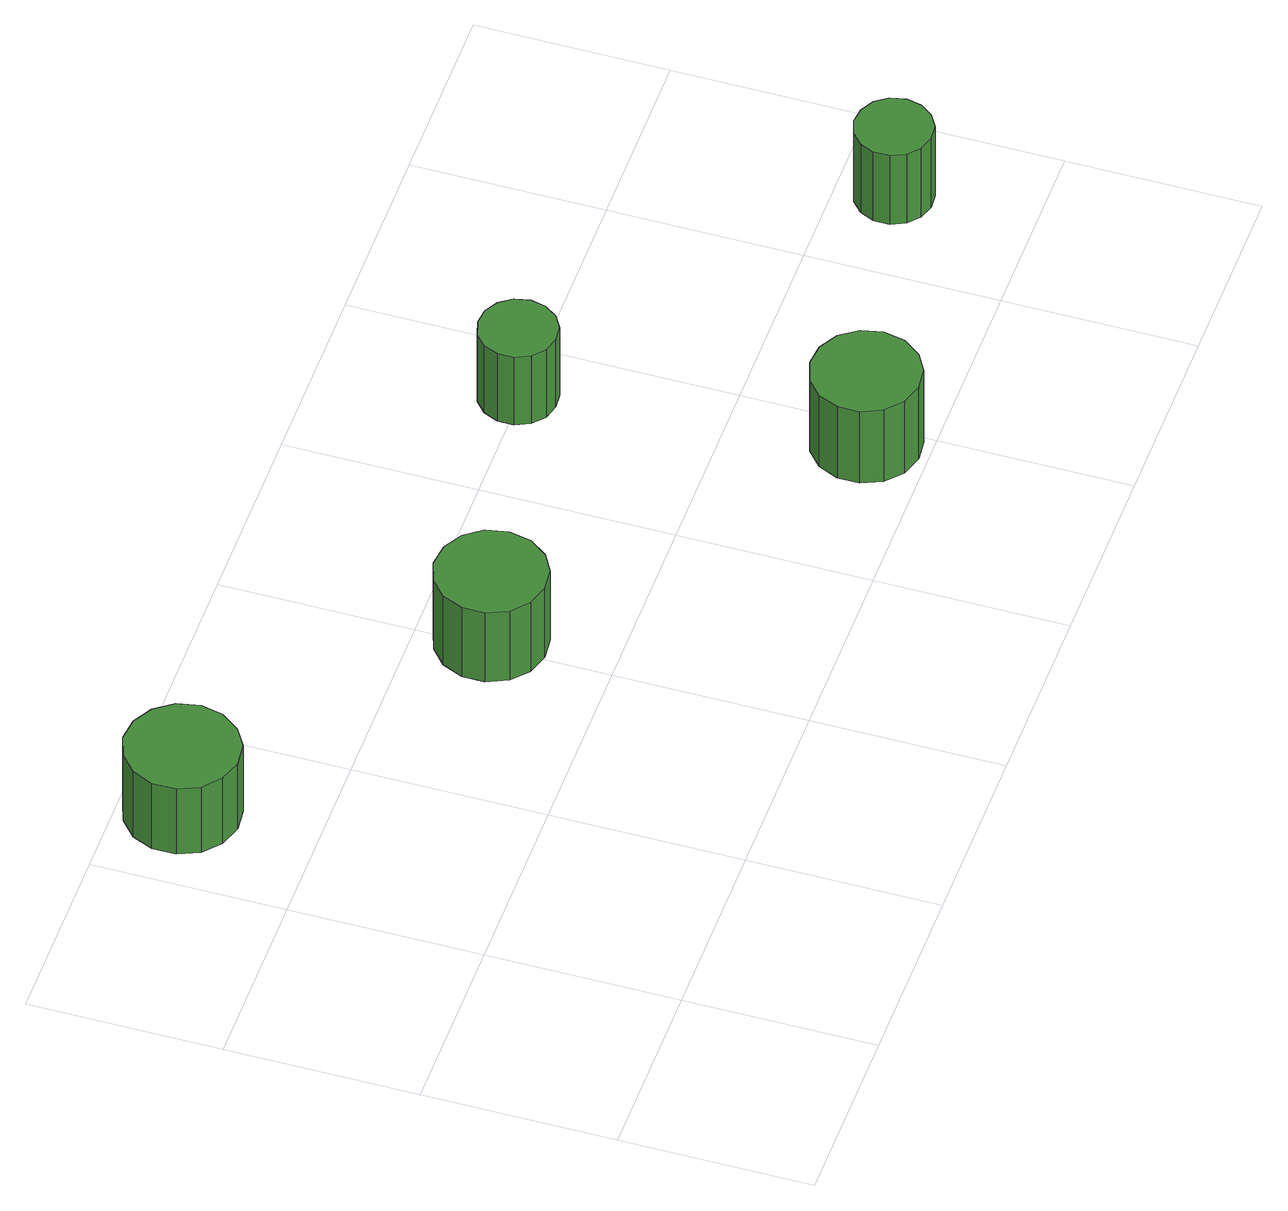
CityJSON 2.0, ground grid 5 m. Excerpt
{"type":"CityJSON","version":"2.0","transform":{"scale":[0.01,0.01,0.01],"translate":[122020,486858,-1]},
"CityObjects":{
"tree1":{"type":"SolitaryVegetationObject","attributes":{"function":"something"},"geometry":[{"type":"MultiSurface","lod":"1","boundaries":[[[0,1,2,3,4,5,6,7,8,9,10,11,12,13,14]],[[15,16,17,18,19,20,21,22,23,24,25,26,27,28,29]],[[0,29,28,1]],[[1,28,27,2]],[[2,27,26,3]],[[3,26,25,4]],[[4,25,24,5]],[[5,24,23,6]],[[6,23,22,7]],[[7,22,21,8]],[[8,21,20,9]],[[9,20,19,10]],[[10,19,18,11]],[[11,18,17,12]],[[12,17,16,13]],[[13,16,15,14]],[[14,15,29,0]]]}]},
"tree2":{"type":"SolitaryVegetationObject","attributes":{"function":"something"},"geometry":[{"type":"MultiSurface","lod":"1","boundaries":[[[30,31,32,33,34,35,36,37,38,39,40,41,42,43,44]],[[45,46,47,48,49,50,51,52,53,54,55,56,57,58,59]],[[30,59,58,31]],[[31,58,57,32]],[[32,57,56,33]],[[33,56,55,34]],[[34,55,54,35]],[[35,54,53,36]],[[36,53,52,37]],[[37,52,51,38]],[[38,51,50,39]],[[39,50,49,40]],[[40,49,48,41]],[[41,48,47,42]],[[42,47,46,43]],[[43,46,45,44]],[[44,45,59,30]]]}]},
"tree3":{"type":"SolitaryVegetationObject","attributes":{"function":"something"},"geometry":[{"type":"MultiSurface","lod":"1","boundaries":[[[60,61,62,63,64,65,66,67,68,69,70,71,72,73,74]],[[75,76,77,78,79,80,81,82,83,84,85,86,87,88,89]],[[60,89,88,61]],[[61,88,87,62]],[[62,87,86,63]],[[63,86,85,64]],[[64,85,84,65]],[[65,84,83,66]],[[66,83,82,67]],[[67,82,81,68]],[[68,81,80,69]],[[69,80,79,70]],[[70,79,78,71]],[[71,78,77,72]],[[72,77,76,73]],[[73,76,75,74]],[[74,75,89,60]]]}]},
"tree4":{"type":"SolitaryVegetationObject","attributes":{"function":"something"},"geometry":[{"type":"MultiSurface","lod":"1","boundaries":[[[90,91,92,93,94,95,96,97,98,99,100,101,102,103,104]],[[105,106,107,108,109,110,111,112,113,114,115,116,117,118,119]],[[90,119,118,91]],[[91,118,117,92]],[[92,117,116,93]],[[93,116,115,94]],[[94,115,114,95]],[[95,114,113,96]],[[96,113,112,97]],[[97,112,111,98]],[[98,111,110,99]],[[99,110,109,100]],[[100,109,108,101]],[[101,108,107,102]],[[102,107,106,103]],[[103,106,105,104]],[[104,105,119,90]]]}]},
"tree5":{"type":"SolitaryVegetationObject","attributes":{"function":"something"},"geometry":[{"type":"MultiSurface","lod":"1","boundaries":[[[120,121,122,123,124,125,126,127,128,129,130,131,132,133,134]],[[135,136,137,138,139,140,141,142,143,144,145,146,147,148,149]],[[120,149,148,121]],[[121,148,147,122]],[[122,147,146,123]],[[123,146,145,124]],[[124,145,144,125]],[[125,144,143,126]],[[126,143,142,127]],[[127,142,141,128]],[[128,141,140,129]],[[129,140,139,130]],[[130,139,138,131]],[[131,138,137,132]],[[132,137,136,133]],[[133,136,135,134]],[[134,135,149,120]]]}]}
},
"vertices":[
[381,1341,318],[368,1401,318],[332,1450,318],[280,1480,318],[219,1487,318],[162,1468,318],[116,1427,318],[92,1372,318],[92,1311,318],[116,1255,318],[162,1215,318],[219,1196,318],[280,1202,318],[332,1233,318],[368,1282,318],[368,1282,95],[332,1233,95],[280,1202,95],[219,1196,95],[162,1215,95],[116,1255,95],[92,1311,95],[92,1372,95],[116,1427,95],[162,1468,95],[219,1487,95],[280,1480,95],[332,1450,95],[368,1401,95],[381,1341,95],
[1163,813,327],[1151,871,327],[1116,919,327],[1065,948,327],[1006,955,327],[950,936,327],[906,897,327],[882,843,327],[882,784,327],[906,729,327],[950,690,327],[1006,672,327],[1065,678,327],[1116,707,327],[1151,755,327],[1151,755,92],[1116,707,92],[1065,678,92],[1006,672,92],[950,690,92],[906,729,92],[882,784,92],[882,843,92],[906,897,92],[950,936,92],[1006,955,92],[1065,948,92],[1116,919,92],[1151,871,92],[1163,813,92],
[2083,162,332],[2071,218,332],[2037,265,332],[1986,294,332],[1929,300,332],[1873,282,332],[1830,244,332],[1807,191,332],[1807,133,332],[1830,80,332],[1873,41,332],[1929,23,332],[1986,29,332],[2037,58,332],[2071,105,332],[2071,105,88],[2037,58,88],[1986,29,88],[1929,23,88],[1873,41,88],[1830,80,88],[1807,133,88],[1807,191,88],[1830,244,88],[1873,282,88],[1929,300,88],[1986,294,88],[2037,265,88],[2071,218,88],[2083,162,88],
[1933,1008,322],[1924,1049,322],[1900,1082,322],[1864,1103,322],[1823,1107,322],[1783,1095,322],[1752,1067,322],[1735,1029,322],[1735,987,322],[1752,949,322],[1783,921,322],[1823,909,322],[1864,913,322],[1900,934,322],[1924,967,322],[1924,967,92],[1900,934,92],[1864,913,92],[1823,909,92],[1783,921,92],[1752,949,92],[1735,987,92],[1735,1029,92],[1752,1067,92],[1783,1095,92],[1823,1107,92],[1864,1103,92],[1900,1082,92],[1924,1049,92],[1933,1008,92],
[2861,356,324],[2852,397,324],[2828,430,324],[2792,450,324],[2751,455,324],[2712,442,324],[2682,415,324],[2665,377,324],[2665,336,324],[2682,298,324],[2712,271,324],[2751,258,324],[2792,262,324],[2828,283,324],[2852,316,324],[2852,316,89],[2828,283,89],[2792,262,89],[2751,258,89],[2712,271,89],[2682,298,89],[2665,336,89],[2665,377,89],[2682,415,89],[2712,442,89],[2751,455,89],[2792,450,89],[2828,430,89],[2852,397,89],[2861,356,89]
]}
